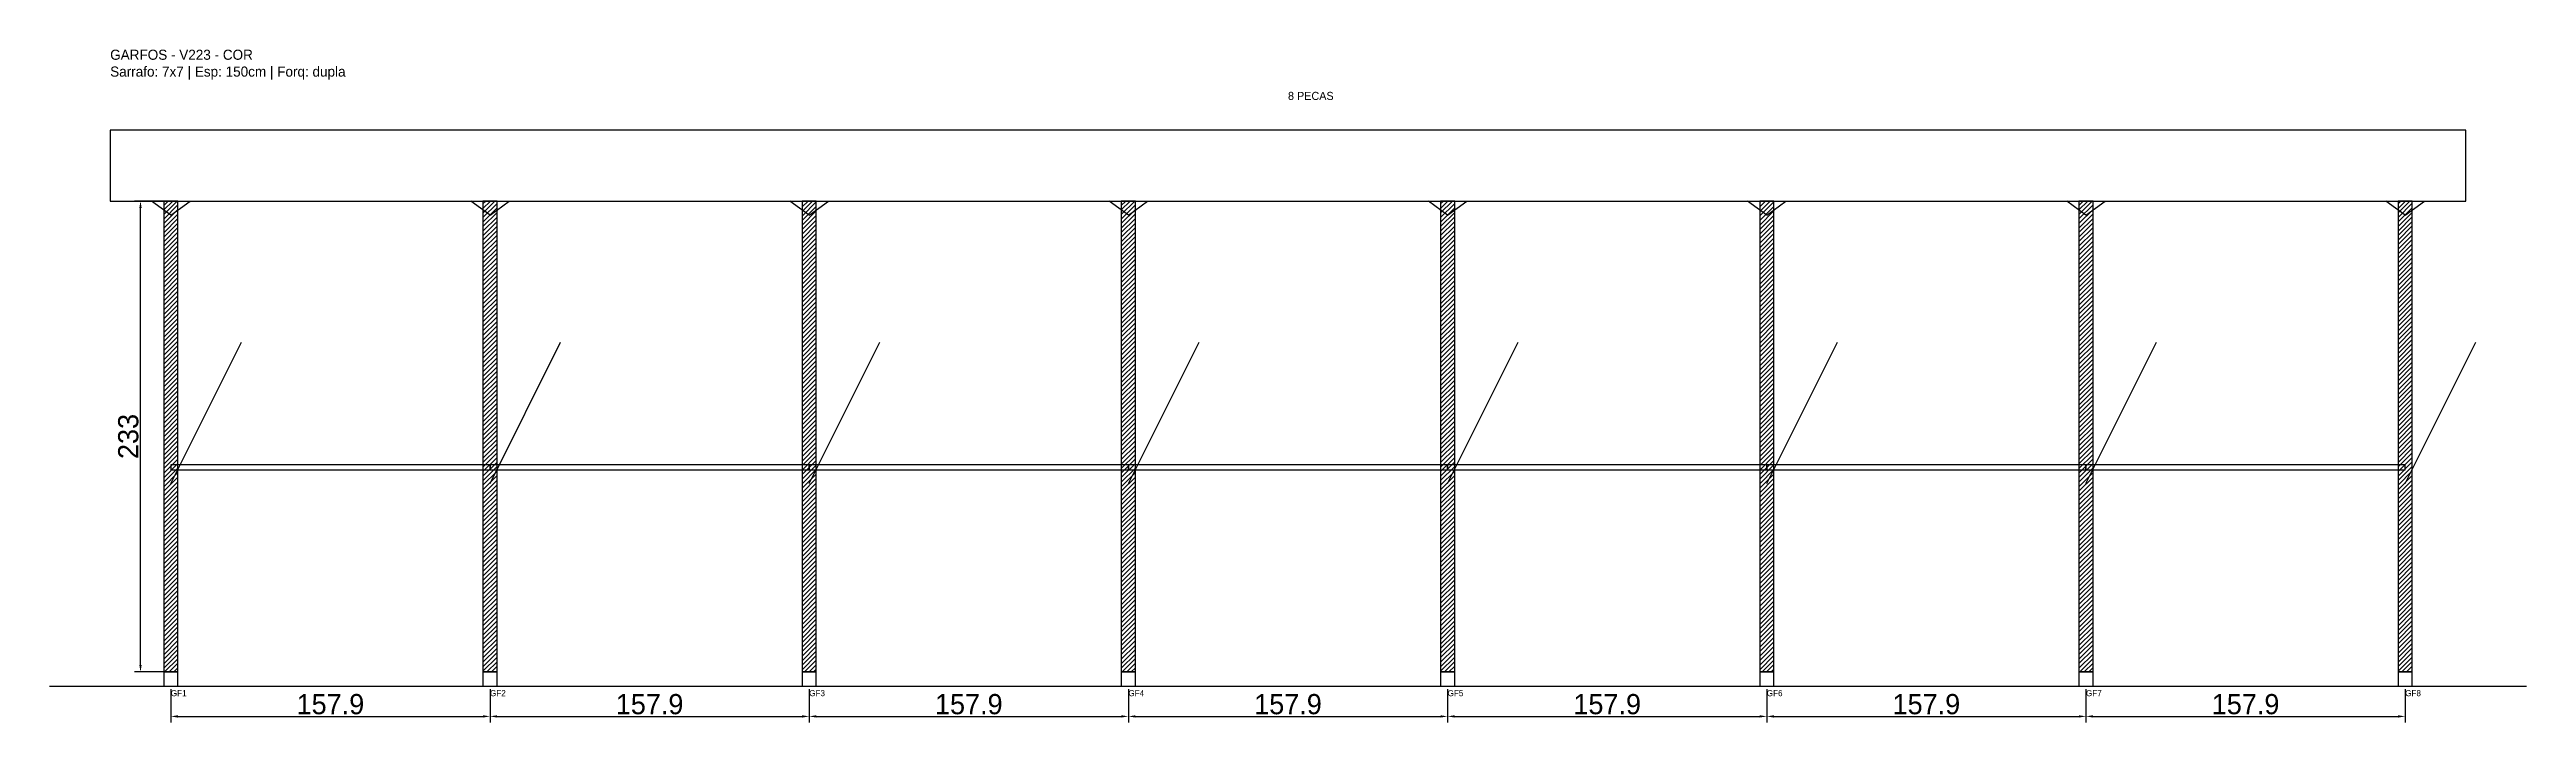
# Model space of a CAD drawing. Header units: metres. Extents: x -30 to 1195, y -25 to 308.
import ezdxf

# ---------------------------------------------------------------- set-up
doc = ezdxf.new("R2010")
doc.units = ezdxf.units.M
for name, color, linetype in [('BARRA_ANCORAGEM', 1, 'Continuous'), ('COTA', 241, 'Continuous'), ('GARFOS OK', 3, 'Continuous'), ('NOME DA VIGA', 6, 'Continuous'), ('SARR_7x7', 40, 'Continuous'), ('TIRAS REESCORAMENTO', 252, 'Continuous'), ('VIGAS', 3, 'Continuous')]:
    doc.layers.add(name, color=color, linetype=linetype)
doc.dimstyles.new('EZ DXF', dxfattribs={"dimtxt": 10, "dimasz": 3.5, "dimexe": 3, "dimexo": 1.5, "dimgap": 1, "dimtad": 1, "dimdec": 1, "dimdsep": 46, "dimcen": 2.5, "dimazin": 3, "dimtfac": 1, "dimtmove": 0, "dimatfit": 3})

msp = doc.modelspace()

# ---------------------------------------------------------------- hatches: boundary and pattern name
at = {"layer": 'COTA'}
h = msp.add_hatch(dxfattribs=at)
h.set_pattern_fill('ANSI31', scale=0.5)
h.paths.add_polyline_path([(26.5, 0), (33.5, 0), (33.5, 233), (26.5, 233)])
h = msp.add_hatch(dxfattribs=at)
h.set_pattern_fill('ANSI31', scale=0.5)
h.paths.add_polyline_path([(184.41, 0), (191.41, 0), (191.41, 233), (184.41, 233)])
h = msp.add_hatch(dxfattribs=at)
h.set_pattern_fill('ANSI31', scale=0.5)
h.paths.add_polyline_path([(342.32, 0), (349.32, 0), (349.32, 233), (342.32, 233)])
h = msp.add_hatch(dxfattribs=at)
h.set_pattern_fill('ANSI31', scale=0.5)
h.paths.add_polyline_path([(500.24, 0), (507.24, 0), (507.24, 233), (500.24, 233)])
h = msp.add_hatch(dxfattribs=at)
h.set_pattern_fill('ANSI31', scale=0.5)
h.paths.add_polyline_path([(658.15, 0), (665.15, 0), (665.15, 233), (658.15, 233)])
h = msp.add_hatch(dxfattribs=at)
h.set_pattern_fill('ANSI31', scale=0.5)
h.paths.add_polyline_path([(816.06, 0), (823.06, 0), (823.06, 233), (816.06, 233)])
h = msp.add_hatch(dxfattribs=at)
h.set_pattern_fill('ANSI31', scale=0.5)
h.paths.add_polyline_path([(973.97, 0), (980.97, 0), (980.97, 233), (973.97, 233)])
h = msp.add_hatch(dxfattribs=at)
h.set_pattern_fill('ANSI31', scale=0.5)
h.paths.add_polyline_path([(1131.89, 0), (1138.89, 0), (1138.89, 233), (1131.89, 233)])

# ---------------------------------------------------------------- linework, layer by layer
at = {"layer": 'BARRA_ANCORAGEM'}
for p, q in [((30, 93.2), (64.95, 163.1)), ((187.91, 93.2), (222.86, 163.1)), ((345.82, 93.2), (380.77, 163.1)), ((503.74, 93.2), (538.69, 163.1)), ((661.65, 93.2), (696.6, 163.1)), ((819.56, 93.2), (854.51, 163.1)), ((977.47, 93.2), (1012.42, 163.1)), ((1135.39, 93.2), (1170.34, 163.1))]:
    msp.add_line(p, q, dxfattribs=at)
at = {"layer": 'GARFOS OK'}
for p, q in [((30, 226), (20.5, 233)), ((20.5, 233), (39.5, 233)), ((30, 226), (39.5, 233)), ((187.91, 226), (178.41, 233)), ((178.41, 233), (197.41, 233)), ((187.91, 226), (197.41, 233)), ((345.82, 226), (336.32, 233)), ((336.32, 233), (355.32, 233)), ((345.82, 226), (355.32, 233)), ((503.74, 226), (494.24, 233)), ((494.24, 233), (513.24, 233)), ((503.74, 226), (513.24, 233)), ((661.65, 226), (652.15, 233)), ((652.15, 233), (671.15, 233)), ((661.65, 226), (671.15, 233)), ((819.56, 226), (810.06, 233)), ((810.06, 233), (829.06, 233)), ((819.56, 226), (829.06, 233)), ((977.47, 226), (967.97, 233)), ((967.97, 233), (986.97, 233)), ((977.47, 226), (986.97, 233)), ((1135.39, 226), (1125.89, 233)), ((1125.89, 233), (1144.89, 233)), ((1135.39, 226), (1144.89, 233))]:
    msp.add_line(p, q, dxfattribs=at)
at = {"layer": 'GARFOS OK', "linetype": 'CONTINUOUS'}
msp.add_line((-30, -7), (1195.39, -7), dxfattribs=at)
at = {"layer": 'GARFOS OK'}
for points in [[(26.5, 0), (33.5, 0), (33.5, 233), (26.5, 233), (26.5, 0)], [(184.41, 0), (191.41, 0), (191.41, 233), (184.41, 233), (184.41, 0)], [(342.32, 0), (349.32, 0), (349.32, 233), (342.32, 233), (342.32, 0)], [(500.24, 0), (507.24, 0), (507.24, 233), (500.24, 233), (500.24, 0)], [(658.15, 0), (665.15, 0), (665.15, 233), (658.15, 233), (658.15, 0)], [(816.06, 0), (823.06, 0), (823.06, 233), (816.06, 233), (816.06, 0)], [(973.97, 0), (980.97, 0), (980.97, 233), (973.97, 233), (973.97, 0)], [(1131.89, 0), (1138.89, 0), (1138.89, 233), (1131.89, 233), (1131.89, 0)]]:
    msp.add_lwpolyline(points, dxfattribs=at)
at = {"layer": 'SARR_7x7'}
for points in [[(26.5, -7), (33.5, -7), (33.5, 0), (26.5, 0), (26.5, -7)], [(184.41, -7), (191.41, -7), (191.41, 0), (184.41, 0), (184.41, -7)], [(342.32, -7), (349.32, -7), (349.32, 0), (342.32, 0), (342.32, -7)], [(500.24, -7), (507.24, -7), (507.24, 0), (500.24, 0), (500.24, -7)], [(658.15, -7), (665.15, -7), (665.15, 0), (658.15, 0), (658.15, -7)], [(816.06, -7), (823.06, -7), (823.06, 0), (816.06, 0), (816.06, -7)], [(973.97, -7), (980.97, -7), (980.97, 0), (973.97, 0), (973.97, -7)], [(1131.89, -7), (1138.89, -7), (1138.89, 0), (1131.89, 0), (1131.89, -7)]]:
    msp.add_lwpolyline(points, dxfattribs=at)
at = {"layer": 'TIRAS REESCORAMENTO'}
for points in [[(30, 100), (187.91, 100), (187.91, 102.5), (30, 102.5), (30, 100)], [(187.91, 100), (345.82, 100), (345.82, 102.5), (187.91, 102.5), (187.91, 100)], [(345.82, 100), (503.74, 100), (503.74, 102.5), (345.82, 102.5), (345.82, 100)], [(503.74, 100), (661.65, 100), (661.65, 102.5), (503.74, 102.5), (503.74, 100)], [(661.65, 100), (819.56, 100), (819.56, 102.5), (661.65, 102.5), (661.65, 100)], [(819.56, 100), (977.47, 100), (977.47, 102.5), (819.56, 102.5), (819.56, 100)], [(977.47, 100), (1135.39, 100), (1135.39, 102.5), (977.47, 102.5), (977.47, 100)]]:
    msp.add_lwpolyline(points, dxfattribs=at)
at = {"layer": 'VIGAS'}
msp.add_lwpolyline([(0, 233), (1165.39, 233), (1165.39, 268), (0, 268), (0, 233)], dxfattribs=at)

# ---------------------------------------------------------------- texts
at = {"layer": 'NOME DA VIGA'}
for s, height, p in [('8 PECAS', 4, (582.69, 283)), ('GF1', 3, (30, -12)), ('GF2', 3, (187.91, -12)), ('GF3', 3, (345.82, -12)), ('GF4', 3, (503.74, -12)), ('GF5', 3, (661.65, -12)), ('GF6', 3, (819.56, -12)), ('GF7', 3, (977.47, -12)), ('GF8', 3, (1135.39, -12))]:
    msp.add_text(s, height=height, dxfattribs=at).set_placement(p)
at = {"layer": 'NOME DA VIGA', "insert": (0, 293), "char_height": 5, "attachment_point": 7}
msp.add_mtext('GARFOS - V223 - COR\\PSarrafo: 7x7 | Esp: 150cm | Forq: dupla', dxfattribs=at)

# ---------------------------------------------------------------- dimensions: what is measured, and where the dimension line sits
at = {"layer": 'COTA'}
msp.add_linear_dim(base=(15, 0), p1=(30, 0), p2=(30, 233), angle=90, dimstyle='EZ DXF', dxfattribs=at).render()
for base, p1, p2 in [((30, -22), (30, -7), (187.91, -7)), ((187.91, -22), (187.91, -7), (345.82, -7)), ((345.82, -22), (345.82, -7), (503.74, -7)), ((503.74, -22), (503.74, -7), (661.65, -7)), ((661.65, -22), (661.65, -7), (819.56, -7)), ((819.56, -22), (819.56, -7), (977.47, -7)), ((977.47, -22), (977.47, -7), (1135.39, -7))]:
    msp.add_linear_dim(base=base, p1=p1, p2=p2, dimstyle='EZ DXF', dxfattribs=at).render()

doc.saveas('drawing.dxf')
